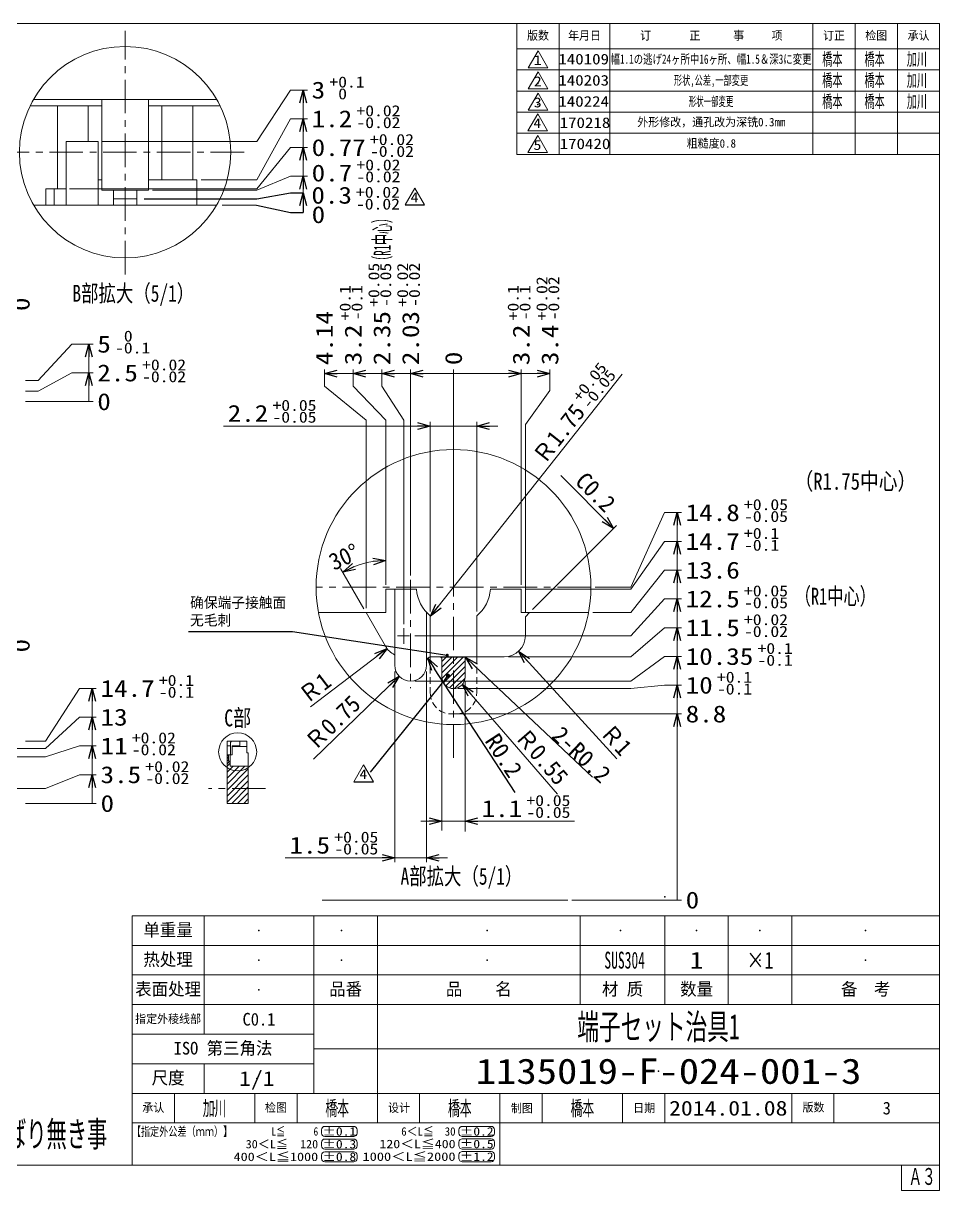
# Model space of a CAD drawing. Header units: millimetres. Extents: x 350 to 745, y -136 to 140.
# Drawn here: x 528.7 to 745.4, y -136 to 140 of the extents above; entities that cross this region are included whole.
import ezdxf
from ezdxf.enums import TextEntityAlignment as Align

# ---------------------------------------------------------------- set-up
doc = ezdxf.new("R2010")
doc.units = ezdxf.units.MM
doc.header["$LTSCALE"] = 0.25
doc.header["$PDSIZE"] = 1
doc.linetypes.add('CENTER', pattern=[50.8, 31.75, -6.35, 6.35, -6.35])
doc.linetypes.add('DASHED2', pattern=[9.525, 6.35, -3.175])
for name, color, linetype in [('Layer0021', 7, 'Continuous'), ('Layer0048', 7, 'Continuous'), ('Layer0208', 7, 'Continuous'), ('Layer0213', 7, 'Continuous'), ('Layer0224', 7, 'Continuous'), ('Layer0229', 7, 'Continuous'), ('ZUWAKU', 7, 'Continuous')]:
    doc.layers.add(name, color=color, linetype=linetype)
doc.styles.add('dcStyle0', font='', dxfattribs={"width": 0.616})
doc.styles.add('dcStyle1', font='', dxfattribs={"width": 0.952381})
doc.styles.get("Standard").update_dxf_attribs({"font": ''})
doc.styles.get('dcStyle0').set_extended_font_data('俵俽 俹僑僔僢僋')
doc.styles.get('dcStyle1').set_extended_font_data('SimSun')
doc.styles.get('Standard').set_extended_font_data('SimSun')
doc.dimstyles.get("Standard").update_dxf_attribs({"dimtxt": 0.18, "dimasz": 0.18, "dimexe": 0.18, "dimexo": 0.0625, "dimgap": 0.09, "dimtad": 0, "dimtih": 1, "dimtoh": 1, "dimdec": 4, "dimzin": 0, "dimdsep": 46, "dimtxsty": 'Standard', "dimcen": 0.09, "dimadec": 0, "dimazin": 0, "dimtfac": 1, "dimtdec": 4, "dimtofl": 0, "dimtmove": 0, "dimatfit": 3, "dimfxl": 0, "dimtolj": 1, "dimtzin": 0, "dimarcsym": 0})

# ---------------------------------------------------------------- blocks, each defined once
blk = doc.blocks.new('_OPEN30')
at = {"color": 0, "linetype": 'ByBlock', "lineweight": -2}
for p, q in [((-1, 0.267949), (0, 0)), ((0, 0), (-1, -0.267949)), ((0, 0), (-1, 0))]:
    blk.add_line(p, q, dxfattribs=at)

msp = doc.modelspace()

# ---------------------------------------------------------------- hatches: boundary and pattern name
at = {"layer": 'Layer0229'}
h = msp.add_hatch(dxfattribs=at)
h.set_pattern_fill('ANSI31', color=256, scale=0.3, style=0)
edge = h.paths.add_edge_path()
edge.add_line((627.68, -9.74), (633.18, -9.74))
edge.add_line((633.18, -9.74), (633.18, -14.49))
edge.add_arc((630.43, -14.49), 2.75, -180, 0, ccw=False)
edge.add_line((627.68, -14.49), (627.68, -9.74))

# ---------------------------------------------------------------- linework, layer by layer
at = {"color": 0, "linetype": 'Continuous', "lineweight": 13}
for p, q in [((532.18, 55.6), (540.18, 64.2)), ((540.18, 64.2), (545.18, 64.2)), ((544.18, 57.4), (544.18, 64.2)), ((529.18, 55.6), (532.18, 55.6)), ((532.18, 53.1), (540.18, 57.4)), ((540.18, 57.4), (545.18, 57.4)), ((544.18, 50.6), (544.18, 57.4)), ((529.18, 53.1), (532.18, 53.1)), ((529.18, 50.6), (545.18, 50.6)), ((533.95, -29.7), (541.95, -17.2)), ((541.95, -17.2), (545.95, -17.2)), ((544.95, -24), (544.95, -17.2)), ((533.95, -31.4), (541.95, -24)), ((541.95, -24), (545.95, -24)), ((544.95, -30.8), (544.95, -24)), ((529.18, -29.7), (533.95, -29.7)), ((579.88, -29.7), (579.88, -30.79)), ((521.18, -31.4), (533.95, -31.4)), ((533.95, -33.4), (541.95, -30.8)), ((541.95, -30.8), (545.95, -30.8)), ((544.95, -37.6), (544.95, -30.8)), ((577.65, -30.8), (576.88, -30.8)), ((578.08, -30.79), (579.88, -30.79)), ((581.88, -32.4), (581.58, -32.4)), ((472.18, -33.4), (533.95, -33.4)), ((533.95, -40.9), (541.95, -37.6)), ((541.95, -37.6), (545.95, -37.6)), ((544.95, -44.4), (544.95, -37.6)), ((517.3, -40.9), (533.95, -40.9)), ((529.18, -44.4), (545.95, -44.4))]:
    msp.add_line(p, q, dxfattribs=at)
msp.add_circle((579.38, -32.2), 4.5, dxfattribs=at)
at = {"layer": 'Layer0021', "color": 0, "linetype": 'Continuous', "lineweight": 13}
for p, q in [((581.58, -29.7), (576.88, -29.7)), ((577.65, -30), (577.95, -29.7)), ((577.65, -30), (577.65, -32.9)), ((581.58, -29.7), (581.58, -32.4)), ((581.58, -30.96), (578.08, -30.96))]:
    msp.add_line(p, q, dxfattribs=at)
at = {"layer": 'Layer0021', "color": 0, "linetype": 'Continuous', "lineweight": 18}
for p, q in [((576.88, -29.7), (576.88, -44.4)), ((576.88, -32.9), (578.08, -32.9)), ((577.18, -32.9), (577.18, -34.39)), ((577.58, -35.6), (577.58, -32.9)), ((578.08, -32.9), (578.08, -30.79)), ((581.88, -44.4), (581.88, -32.4)), ((577.58, -34.39), (577.18, -34.39)), ((581.88, -35.6), (577.58, -35.6)), ((576.88, -44.4), (581.88, -44.4))]:
    msp.add_line(p, q, dxfattribs=at)
at = {"layer": 'Layer0021', "color": 9, "linetype": 'Continuous', "lineweight": 18}
for p, q in [((576.88, -33.23), (577.18, -32.93)), ((576.88, -33.79), (577.18, -33.49)), ((576.88, -34.35), (577.18, -34.05)), ((576.88, -35.02), (577.52, -34.39)), ((576.88, -35.58), (577.58, -34.88)), ((576.88, -39.82), (581.11, -35.6)), ((576.88, -38.41), (579.7, -35.6)), ((576.88, -36.99), (578.28, -35.6)), ((576.88, -41.24), (581.88, -36.24)), ((576.88, -42.65), (581.88, -37.65)), ((576.88, -44.07), (581.88, -39.07)), ((577.97, -44.4), (581.88, -40.48)), ((579.38, -44.4), (581.88, -41.89)), ((580.8, -44.4), (581.88, -43.31))]:
    msp.add_line(p, q, dxfattribs=at)
at = {"layer": 'Layer0021', "color": 0, "linetype": 'CENTER', "lineweight": 13}
msp.add_line((585.98, -40.9), (572.49, -40.9), dxfattribs=at)
at = {"layer": 'Layer0208', "color": 0, "linetype": 'Continuous', "lineweight": 13}
for p, q in [((583.88, 112.08), (591.88, 124.28)), ((591.88, 124.28), (595.88, 124.28)), ((594.88, 117.48), (594.88, 124.28)), ((574.4, 122.08), (531.09, 122.08)), ((547.25, 122.08), (547.25, 100.58)), ((558.25, 122.08), (558.25, 100.58)), ((536.75, 120.58), (536.75, 100.93)), ((544.01, 120.58), (544.01, 112.08)), ((561.48, 120.58), (561.48, 103.08)), ((568.75, 120.58), (568.75, 103.08)), ((583.88, 103.08), (591.88, 117.48)), ((591.88, 117.48), (595.88, 117.48)), ((594.88, 110.68), (594.88, 117.48)), ((538.85, 112.08), (546.35, 112.08)), ((546.35, 97.08), (546.35, 112.08)), ((547.35, 112.08), (583.88, 112.08)), ((583.88, 100.93), (591.88, 110.68)), ((591.88, 110.68), (595.88, 110.68)), ((594.88, 103.88), (594.88, 110.68)), ((547.25, 103.08), (546.35, 103.08)), ((569.75, 103.08), (558.25, 103.08)), ((569.75, 103.08), (569.75, 97.08)), ((570.75, 103.08), (583.88, 103.08)), ((583.88, 100.58), (591.88, 103.88)), ((591.88, 103.88), (595.88, 103.88)), ((594.88, 97.08), (594.88, 103.88)), ((539.61, 100.93), (583.88, 100.93)), ((558.25, 100.58), (547.25, 100.58)), ((550, 100.58), (550, 97.08)), ((555.5, 100.58), (555.5, 97.08)), ((559.25, 100.58), (583.88, 100.58)), ((574.4, 97.08), (531.09, 97.08)), ((555.5, 98.58), (550, 98.58)), ((575.73, 97.08), (583.84, 97.08))]:
    msp.add_line(p, q, dxfattribs=at)
at = {"layer": 'Layer0208', "color": 0, "linetype": 'CENTER', "lineweight": 13}
msp.add_line((580.89, 109.58), (522.91, 109.58), dxfattribs=at)
at = {"layer": 'Layer0208'}
for p, q in [((583.91, 98.58), (591.88, 99.99)), ((591.88, 99.99), (594.88, 99.99)), ((557.26, 98.58), (583.91, 98.58)), ((583.84, 97.08), (591.88, 95.36)), ((594.88, 96.99), (594.88, 95.36)), ((618.98, 97.11), (623.6, 97.11)), ((591.88, 95.36), (594.88, 95.36)), ((606.87, -39.28), (611.49, -39.28))]:
    msp.add_line(p, q, dxfattribs=at)
at = {"layer": 'Layer0213', "color": 0, "linetype": 'CENTER', "lineweight": 13}
msp.add_line((552.75, 80.68), (552.75, 138.29), dxfattribs=at)
at = {"layer": 'Layer0224', "color": 0, "linetype": 'Continuous', "lineweight": 13}
for p, q in [((547.25, 120.58), (530.3, 120.58)), ((575.2, 120.58), (558.25, 120.58)), ((538.85, 112.08), (538.85, 97.08)), ((538.85, 100.93), (533.97, 100.93)), ((599.88, 54.23), (599.88, 58.23)), ((606.68, 54.23), (606.68, 58.23)), ((613.48, 54.23), (613.48, 58.23)), ((620.28, 9.48), (620.28, 58.23)), ((630.43, 18.39), (630.43, 58.23)), ((630.43, 7.76), (630.43, 58.23)), ((646.43, 7.26), (646.43, 58.23)), ((653.23, 53.23), (653.23, 58.23)), ((606.68, 57.23), (599.88, 57.23)), ((613.48, 57.23), (606.68, 57.23)), ((620.28, 57.23), (613.48, 57.23)), ((630.43, 57.23), (620.28, 57.23)), ((670.29, 57.12), (625, -0.1)), ((630.43, 57.23), (646.43, 57.23)), ((646.43, 57.23), (653.23, 57.23)), ((609.74, 46.23), (599.88, 54.23)), ((614.43, 46.23), (606.68, 54.23)), ((618.68, 46.23), (613.48, 54.23)), ((647.43, 45.23), (653.23, 53.23)), ((576.02, 44.83), (624.93, 44.83)), ((609.74, 1.76), (609.74, 46.23)), ((614.43, 7.26), (614.43, 46.23)), ((618.68, -1.98), (618.68, 46.23)), ((624.93, 0.96), (624.93, 45.83)), ((624.93, 44.83), (635.93, 44.83)), ((635.93, 0.96), (635.93, 45.83)), ((640.93, 44.83), (635.93, 44.83)), ((647.43, 0.76), (647.43, 45.23)), ((655.79, 33.15), (668.31, 20.63)), ((672.35, 6.76), (680.35, 24.36)), ((680.35, 24.36), (684.35, 24.36)), ((683.35, 17.56), (683.35, 24.36)), ((649.14, 1.47), (669.02, 21.34)), ((672.35, 6.26), (680.35, 17.56)), ((680.35, 17.56), (684.35, 17.56)), ((683.35, 10.76), (683.35, 17.56)), ((603.72, 11.17), (609.24, 1.63)), ((672.35, 0.76), (680.35, 10.76)), ((680.35, 10.76), (684.35, 10.76)), ((683.35, 3.96), (683.35, 10.76)), ((647.43, 6.26), (672.35, 6.26)), ((663.93, 6.76), (672.35, 6.76)), ((672.35, -4.74), (680.35, 3.96)), ((680.35, 3.96), (684.35, 3.96)), ((683.35, -2.84), (683.35, 3.96)), ((614.35, -7.24), (609.74, 0.76)), ((663.38, 0.76), (672.35, 0.76)), ((621.29, -4.74), (672.35, -4.74)), ((672.35, -9.74), (680.35, -2.84)), ((680.35, -2.84), (684.35, -2.84)), ((683.35, -9.64), (683.35, -2.84)), ((596.62, -21.59), (614.71, -7.77)), ((643.43, -9.74), (672.35, -9.74)), ((669.06, -33.88), (645.81, -8.43)), ((672.35, -15.49), (680.35, -9.64)), ((680.35, -9.64), (684.35, -9.64)), ((683.35, -16.44), (683.35, -9.64)), ((616.53, -13.24), (616.53, -58.26)), ((624.03, -13.24), (624.03, -58.26)), ((597.3, -33.91), (617.59, -14.34)), ((621.28, -15.49), (672.35, -15.49)), ((627.68, -15.49), (627.68, -50.78)), ((655.01, -42.24), (632.53, -16.27)), ((633.18, -15.49), (633.18, -51.01)), ((672.35, -17.24), (680.35, -16.44)), ((680.35, -16.44), (684.35, -16.44)), ((683.35, -23.24), (683.35, -16.44)), ((631.43, -17.24), (672.35, -17.24)), ((631.43, -23.24), (684.35, -23.24)), ((683.35, -67.24), (683.35, -23.24)), ((622.68, -48.61), (627.68, -48.61)), ((627.68, -48.61), (633.18, -48.61)), ((659.08, -48.61), (633.18, -48.61)), ((590.64, -57.26), (616.53, -57.26)), ((616.53, -57.26), (624.03, -57.26)), ((629.03, -57.26), (624.03, -57.26)), ((657.44, -67.24), (599.4, -67.24)), ((658.44, -67.24), (684.35, -67.24))]:
    msp.add_line(p, q, dxfattribs=at)
at = {"layer": 'Layer0224', "color": 0, "linetype": 'CENTER', "lineweight": 13}
for p, q in [((630.43, -33.58), (630.43, 17.39)), ((620.28, 8.48), (620.28, -17.14)), ((662.93, 6.76), (597.93, 6.76)), ((620.03, -4.74), (617.2, -4.74)), ((618.68, -2.98), (618.68, -6.66))]:
    msp.add_line(p, q, dxfattribs=at)
at = {"layer": 'Layer0224', "color": 0, "linetype": 'Continuous', "lineweight": 13}
for centre, radius in [((552.75, 109.58), 25), ((630.43, 6.76), 32.5)]:
    msp.add_circle(centre, radius, dxfattribs=at)
for centre, radius, start, end in [((614.43, -7.38), 20.42, 90, 120), ((620.28, -11.74), 3.75, 180, 0)]:
    msp.add_arc(centre, radius, start, end, dxfattribs=at)
at = {"layer": 'Layer0229', "color": 0, "linetype": 'Continuous', "lineweight": 13}
for p, q in [((533.97, 100.93), (533.97, 97.08)), ((536, 100.93), (536, 97.08)), ((614.43, 6.26), (614.43, 0.76)), ((616.53, -11.74), (616.53, 6.26)), ((646.43, 6.26), (646.43, 0.76)), ((624.03, -11.74), (624.03, 0.79)), ((647.43, -0.24), (648.43, 0.76)), ((647.43, -0.24), (647.43, -4.74)), ((625.03, -9.74), (627.68, -9.74)), ((627.68, -10.24), (627.68, -14.49)), ((633.18, -9.74), (642.43, -9.74)), ((633.18, -10.24), (633.18, -14.49))]:
    msp.add_line(p, q, dxfattribs=at)
at = {"layer": 'Layer0229', "color": 0, "linetype": 'Continuous', "lineweight": 18}
for p, q in [((614.43, 6.26), (621.7, 6.26)), ((646.43, 6.26), (639.17, 6.26)), ((598.49, 0.76), (614.43, 0.76)), ((646.43, 0.76), (662.38, 0.76)), ((624.93, -9.74), (624.93, -0.04)), ((635.93, -9.74), (635.93, -0.04))]:
    msp.add_line(p, q, dxfattribs=at)
at = {"layer": 'Layer0229', "color": 0, "linetype": 'DASHED2', "lineweight": 18}
for p, q in [((624.93, -9.74), (624.93, -18.24)), ((635.93, -9.74), (635.93, -18.24)), ((630.93, -23.24), (629.93, -23.24))]:
    msp.add_line(p, q, dxfattribs=at)
at = {"layer": 'Layer0229'}
for p, q in [((627.68, -9.74), (633.18, -9.74)), ((645, -41.85), (625.95, -12.55)), ((663.28, -38.17), (635.5, -11.96))]:
    msp.add_line(p, q, dxfattribs=at)
at = {"layer": 'Layer0229', "color": 0, "linetype": 'Continuous', "lineweight": 13}
for centre, radius, start, end in [((630.43, 6.76), 8.75, 183.2758, 231.0552), ((630.43, 6.76), 8.75, 308.9448, 356.7242), ((642.43, -4.74), 5, 270, 0), ((618.68, -4.74), 5, 210, 243.8879), ((625.03, -10.74), 1, 90, 180), ((627.18, -10.24), 0.5, 0, 90), ((633.68, -10.24), 0.5, 90, 180), ((630.43, -14.49), 2.75, 180, 0)]:
    msp.add_arc(centre, radius, start, end, dxfattribs=at)
at = {"layer": 'Layer0229', "color": 0, "linetype": 'DASHED2', "lineweight": 18}
for centre, start, end in [((629.93, -18.24), 180, 270), ((630.93, -18.24), 270, 0)]:
    msp.add_arc(centre, 5, start, end, dxfattribs=at)
at = {"layer": 'ZUWAKU', "color": 0, "linetype": 'Continuous', "lineweight": 13}
for p, q in [((745.42, 140.05), (350.42, 140.05)), ((645.42, 119.05), (645.42, 140.05)), ((655.42, 119.05), (655.42, 140.05)), ((667.42, 119.05), (667.42, 140.05)), ((715.42, 119.05), (715.42, 140.05)), ((725.42, 119.05), (725.42, 140.05)), ((735.42, 119.05), (735.42, 140.05)), ((745.42, 140.05), (745.42, -129.95)), ((645.42, 134.05), (745.42, 134.05)), ((650.42, 133.55), (648.12, 129.55)), ((650.42, 133.55), (652.73, 129.55)), ((645.42, 129.05), (745.42, 129.05)), ((648.12, 129.55), (652.73, 129.55)), ((650.42, 128.55), (648.12, 124.55)), ((650.42, 128.55), (652.73, 124.55)), ((648.12, 124.55), (652.73, 124.55)), ((645.42, 124.05), (745.42, 124.05)), ((650.42, 123.55), (648.12, 119.55)), ((650.42, 123.55), (652.73, 119.55)), ((645.42, 119.05), (745.42, 119.05)), ((645.42, 114.05), (645.42, 119.05)), ((648.12, 119.55), (652.73, 119.55)), ((655.42, 114.05), (655.42, 119.05)), ((667.42, 114.05), (667.42, 119.05)), ((715.42, 114.05), (715.42, 119.05)), ((725.42, 114.05), (725.42, 119.05)), ((735.42, 114.05), (735.42, 119.05)), ((650.34, 118.65), (648.03, 114.65)), ((650.34, 118.65), (652.65, 114.65)), ((645.42, 114.05), (745.42, 114.05)), ((645.42, 109.05), (645.42, 114.05)), ((648.03, 114.65), (652.65, 114.65)), ((650.36, 113.5), (648.05, 109.5)), ((650.36, 113.5), (652.67, 109.5)), ((655.42, 109.05), (655.42, 114.05)), ((667.42, 109.05), (667.42, 114.05)), ((715.42, 109.05), (715.42, 114.05)), ((725.42, 109.05), (725.42, 114.05)), ((735.42, 109.05), (735.42, 114.05)), ((645.42, 109.05), (745.42, 109.05)), ((648.05, 109.5), (652.67, 109.5)), ((621.29, 101.11), (618.98, 97.11)), ((621.29, 101.11), (623.6, 97.11)), ((609.18, -35.28), (606.87, -39.28)), ((609.18, -35.28), (611.49, -39.28)), ((554.42, -70.95), (597.42, -70.95)), ((554.42, -70.95), (554.42, -129.95)), ((571.42, -70.95), (571.42, -91.95)), ((597.42, -70.95), (597.42, -91.95)), ((597.42, -70.95), (745.42, -70.95)), ((612.42, -70.95), (612.42, -112.95)), ((660.42, -91.95), (660.42, -70.95)), ((680.42, -70.95), (680.42, -91.95)), ((695.42, -91.95), (695.42, -70.95)), ((710.42, -91.95), (710.42, -70.95)), ((554.42, -77.95), (745.42, -77.95)), ((554.42, -84.95), (745.42, -84.95)), ((554.42, -91.95), (597.42, -91.95)), ((571.42, -91.95), (571.42, -98.95)), ((597.42, -91.95), (745.42, -91.95)), ((597.42, -91.95), (597.42, -112.95)), ((554.42, -98.95), (597.42, -98.95)), ((597.42, -102.45), (745.42, -102.45)), ((554.42, -105.95), (597.42, -105.95)), ((571.42, -105.95), (571.42, -112.95)), ((554.42, -112.95), (745.42, -112.95)), ((564.42, -112.95), (564.42, -119.95)), ((583.42, -119.95), (583.42, -112.95)), ((593.42, -112.95), (593.42, -119.95)), ((612.42, -112.95), (612.42, -119.95)), ((622.42, -112.95), (622.42, -119.95)), ((641.42, -112.95), (641.42, -119.95)), ((651.42, -119.95), (651.42, -112.95)), ((670.42, -112.95), (670.42, -119.95)), ((680.42, -119.95), (680.42, -112.95)), ((710.42, -119.95), (710.42, -112.95)), ((720.42, -112.95), (720.42, -119.95)), ((554.42, -119.95), (745.42, -119.95)), ((606.82, -120.75), (600.02, -120.75)), ((639.32, -120.75), (632.52, -120.75)), ((641.42, -119.95), (641.42, -129.95)), ((599.22, -121.55), (599.22, -122.35)), ((600.02, -123.15), (606.82, -123.15)), ((606.82, -123.75), (600.02, -123.75)), ((607.62, -122.35), (607.62, -121.55)), ((631.72, -121.55), (631.72, -122.35)), ((632.52, -123.15), (639.32, -123.15)), ((639.32, -123.71), (632.52, -123.71)), ((640.12, -122.35), (640.12, -121.55)), ((599.22, -124.55), (599.22, -125.35)), ((600.02, -126.15), (606.82, -126.15)), ((606.82, -126.75), (600.02, -126.75)), ((607.62, -125.35), (607.62, -124.55)), ((631.72, -124.51), (631.72, -125.31)), ((632.52, -126.11), (639.32, -126.11)), ((639.32, -126.71), (632.52, -126.71)), ((640.12, -125.31), (640.12, -124.51)), ((599.22, -127.55), (599.22, -128.35)), ((600.02, -129.15), (606.82, -129.15)), ((607.62, -128.35), (607.62, -127.55)), ((631.72, -127.51), (631.72, -128.31)), ((632.52, -129.11), (639.32, -129.11)), ((640.12, -128.31), (640.12, -127.51)), ((745.42, -129.95), (350.42, -129.95)), ((736.42, -135.95), (736.42, -129.95)), ((745.42, -135.95), (745.42, -129.95)), ((736.42, -135.95), (745.42, -135.95))]:
    msp.add_line(p, q, dxfattribs=at)
for centre, start, end in [((600.02, -121.55), 90, 180), ((606.82, -121.55), 0, 90), ((632.52, -121.55), 90, 180), ((639.32, -121.55), 0, 90), ((600.02, -122.35), 180, 270), ((600.02, -124.55), 90, 180), ((606.82, -122.35), 270, 0), ((606.82, -124.55), 0, 90), ((632.52, -122.35), 180, 270), ((632.52, -124.51), 90, 180), ((639.32, -122.35), 270, 0), ((639.32, -124.51), 0, 90), ((600.02, -125.35), 180, 270), ((600.02, -127.55), 90, 180), ((606.82, -125.35), 270, 0), ((606.82, -127.55), 0, 90), ((632.52, -125.31), 180, 270), ((632.52, -127.51), 90, 180), ((639.32, -125.31), 270, 0), ((639.32, -127.51), 0, 90), ((600.02, -128.35), 180, 270), ((606.82, -128.35), 270, 0), ((632.52, -128.31), 180, 270), ((639.32, -128.31), 270, 0)]:
    msp.add_arc(centre, 0.8, start, end, dxfattribs=at)
at = {"layer": 'ZUWAKU', "color": 0, "linetype": 'Continuous'}
for p in [(650.36, 130.84), (650.36, 125.84), (650.36, 120.84), (680.42, -66.45), (584.42, -74.45), (603.92, -74.45), (638.42, -74.45), (669.92, -74.45), (687.92, -74.45), (702.92, -74.45), (727.92, -74.45), (584.42, -81.45), (603.92, -81.45), (638.42, -81.45), (669.92, -81.45), (669.92, -81.45), (687.92, -81.45), (687.92, -81.45), (702.92, -81.45), (702.92, -81.45), (727.92, -81.45), (727.92, -81.45), (584.42, -88.45), (678.92, -97.2), (678.92, -97.2), (564.63, -108.35), (583.92, -109.45), (678.92, -107.7), (678.92, -107.7), (573.92, -116.45), (573.92, -116.45), (602.92, -116.45), (602.92, -116.45), (631.92, -116.45), (631.92, -116.45), (660.92, -116.45), (660.92, -116.45)]:
    msp.add_point(p, dxfattribs=at)

# ---------------------------------------------------------------- block references
at = {"color": 0, "xscale": 3.000002787824364, "yscale": 2.999989273978464, "rotation": 90}
for p in [(544.18, 64.2), (544.18, 57.4), (544.95, -17.2), (544.95, -24), (544.95, -30.8), (544.95, -37.6)]:
    msp.add_blockref('_OPEN30', p, dxfattribs=at)
at = {"layer": 'Layer0208', "color": 0, "xscale": 3.000002787824364, "yscale": 2.999989273978464, "rotation": 90}
for p in [(594.88, 124.28), (594.88, 117.48), (594.88, 110.68), (594.88, 103.88), (594.88, 99.99)]:
    msp.add_blockref('_OPEN30', p, dxfattribs=at)
at = {"layer": 'Layer0224', "color": 0, "xscale": 3.000002787824364, "yscale": 2.999989273978464}
for p, rotation in [((599.88, 57.23), 180), ((606.68, 57.23), 180), ((613.48, 57.23), 180), ((620.28, 57.23), 180), ((635.93, 44.83), 180), ((668.31, 20.63), 314.9999999999765), ((683.35, 24.36), 90), ((683.35, 17.56), 90), ((614.43, 13.04), 4.208274313186516), ((604.22, 10.31), 205.7917256868134), ((683.35, 10.76), 90), ((683.35, 3.96), 90), ((625, -0.1), 231.6391520440588), ((683.35, -2.84), 90), ((614.71, -7.77), 37.37313148785397), ((645.81, -8.43), 132.4202834544606), ((624.33, -10.03), 122.8977493640725), ((633.33, -9.89), 136.5382009587928), ((683.35, -9.64), 90), ((617.59, -14.34), 43.96179748365822), ((632.53, -16.27), 130.8820093620994), ((683.35, -16.44), 90), ((683.35, -23.24), 90), ((633.18, -48.61), 180), ((624.03, -57.26), 180)]:
    msp.add_blockref('_OPEN30', p, dxfattribs=dict(at, rotation=rotation))
for p in [(646.43, 57.23), (653.23, 57.23), (624.93, 44.83), (627.68, -48.61), (616.53, -57.26)]:
    msp.add_blockref('_OPEN30', p, dxfattribs=at)

# ---------------------------------------------------------------- texts
at = {"color": 0, "style": 'dcStyle1'}
for s, height, width, p, p2 in [('1', 2.33, 1.125, (649.42, 130.18), (651.29, 130.18)), ('2', 2.33, 1.125, (649.42, 125.18), (651.29, 125.18)), ('3', 2.33, 1.125, (649.42, 120.18), (651.29, 120.18)), ('4', 2.33, 1.125, (649.33, 115.28), (651.2, 115.28)), ('5', 2.33, 1.125, (649.35, 110.12), (651.22, 110.12)), ('4', 2.33, 1.125, (620.28, 97.73), (622.15, 97.73)), ('B部拡大（5/1）', 4, 0.723214, (540.29, 74.22), (569.09, 74.22)), (' 0', 2.6, 1.125, (550.38, 64.8), (554.54, 64.8)), ('5', 4, 1.125, (546.18, 62.2), (549.38, 62.2)), ('-0.1', 2.6, 1.125, (550.38, 62), (558.7, 62)), ('2.5', 4, 1.125, (546.18, 55.4), (555.78, 55.4)), ('+0.02', 2.6, 1.125, (556.78, 58), (567.18, 58)), ('-0.02', 2.6, 1.125, (556.78, 55.2), (567.18, 55.2)), ('0', 4, 1.125, (546.18, 48.6), (549.38, 48.6)), ('14.7', 4, 1.125, (546.95, -19.2), (559.75, -19.2)), ('+0.1', 2.6, 1.125, (560.75, -16.6), (569.07, -16.6)), ('-0.1', 2.6, 1.125, (560.75, -19.4), (569.07, -19.4)), ('13', 4, 1.125, (546.95, -26), (553.35, -26)), ('C部', 4, 0.75, (576.19, -26.17), (582.59, -26.17)), ('11', 4, 1.125, (546.95, -32.8), (553.35, -32.8)), ('+0.02', 2.6, 1.125, (554.35, -30.2), (564.75, -30.2)), ('-0.02', 2.6, 1.125, (554.35, -33), (564.75, -33)), ('3.5', 4, 1.125, (546.95, -39.6), (556.55, -39.6)), ('+0.02', 2.6, 1.125, (557.55, -37), (567.95, -37)), ('-0.02', 2.6, 1.125, (557.55, -39.8), (567.95, -39.8)), ('4', 2.33, 1.125, (608.18, -38.65), (610.04, -38.65)), ('0', 4, 1.125, (546.95, -46.4), (550.15, -46.4)), ('A部拡大（5/1）', 4, 0.723214, (617.91, -63.61), (646.71, -63.61))]:
    msp.add_text(s, height=height, dxfattribs=dict(at, width=width)).set_placement(p, p2, align=Align.FIT)
at = {"color": 0, "style": 'dcStyle1', "width": 1.125}
for p, p2 in [((530.18, 72.03), (530.18, 75.23)), ((530.18, -8.7), (530.18, -5.5))]:
    msp.add_text('0', height=4, rotation=90, dxfattribs=at).set_placement(p, p2, align=Align.FIT)
at = {"layer": 'Layer0048', "color": 0, "style": 'dcStyle1'}
for s, height, width, p, p2 in [('140109', 2.5, 1.125, (655.22, 130.34), (667.22, 130.34)), ('幅1.1の逃げ24ヶ所中16ヶ所、幅1.5＆深3に変更', 2.2, 0.706395, (667.59, 130.49), (715.11, 130.49)), ('橋本', 3, 0.5625, (717.64, 130.09), (722.44, 130.09)), ('橋本', 3, 0.5625, (727.64, 130.09), (732.44, 130.09)), ('加川', 3, 0.5625, (737.64, 130.09), (742.44, 130.09)), ('140203', 2.5, 1.125, (655.22, 125.34), (667.22, 125.34)), ('形状,公差,一部変更', 2.2, 0.625, (682.55, 125.49), (700.15, 125.49)), ('橋本', 3, 0.5625, (717.64, 125.09), (722.44, 125.09)), ('橋本', 3, 0.5625, (727.64, 125.09), (732.44, 125.09)), ('加川', 3, 0.5625, (737.64, 125.09), (742.44, 125.09)), ('140224', 2.5, 1.125, (655.22, 120.34), (667.22, 120.34)), ('形状一部変更', 2.2, 0.5625, (686.07, 120.49), (696.63, 120.49)), ('橋本', 3, 0.5625, (717.64, 120.09), (722.44, 120.09)), ('橋本', 3, 0.5625, (727.64, 120.09), (732.44, 120.09)), ('加川', 3, 0.5625, (737.64, 120.09), (742.44, 120.09)), ('170218', 2.5, 1.125, (655.53, 115.31), (667.53, 115.31)), ('170420', 2.5, 1.125, (655.53, 110.31), (667.53, 110.31))]:
    msp.add_text(s, height=height, dxfattribs=dict(at, width=width)).set_placement(p, p2, align=Align.FIT)
at = {"layer": 'Layer0208', "color": 0, "style": 'dcStyle1', "width": 1.125}
for s, height, p, p2 in [('+0.1', 2.6, (601.08, 124.88), (609.4, 124.88)), ('3', 4, (596.88, 122.28), (600.08, 122.28)), (' 0', 2.6, (601.08, 122.08), (605.24, 122.08)), ('1.2', 4, (596.88, 115.48), (606.48, 115.48)), ('+0.02', 2.6, (607.48, 118.08), (617.88, 118.08)), ('-0.02', 2.6, (607.48, 115.28), (617.88, 115.28)), ('+0.02', 2.6, (610.68, 111.28), (621.08, 111.28)), ('0.77', 4, (596.88, 108.68), (609.68, 108.68)), ('-0.02', 2.6, (610.68, 108.48), (621.08, 108.48)), ('+0.02', 2.6, (607.48, 105.27), (617.88, 105.27)), ('0.7', 4, (596.88, 102.67), (606.48, 102.67)), ('-0.02', 2.6, (607.48, 102.47), (617.88, 102.47)), ('0.3', 4, (596.82, 97.41), (606.42, 97.41)), ('+0.02', 2.6, (607.37, 98.82), (617.77, 98.82)), ('0', 4, (596.88, 92.82), (600.08, 92.82)), ('-0.02', 2.6, (607.37, 96.02), (617.77, 96.02))]:
    msp.add_text(s, height=height, dxfattribs=at).set_placement(p, p2, align=Align.FIT)
at = {"layer": 'Layer0208', "style": 'dcStyle1'}
for s, insert, char_height, width, attachment_point in [('外形修改，通孔改为深铣0.3mm', (691.42, 116.55), 2, 48, 5), ('粗糙度0.8', (691.42, 111.55), 2, 48, 5), ('确保端子接触面无毛刺', (568.13, 4.36), 2.5, 25.3025, 1)]:
    msp.add_mtext(s, dxfattribs=dict(at, insert=insert, char_height=char_height, width=width, attachment_point=attachment_point))
at = {"layer": 'Layer0224', "color": 0, "style": 'dcStyle1'}
for s, height, rotation, width, p, p2 in [('（R1中心）', 4, 90, 0.450658, (615.55, 82.54), (615.55, 95.36)), ('+0.05', 2.6, 90, 1.125, (612.88, 73.03), (612.88, 83.43)), ('-0.05', 2.6, 90, 1.125, (615.68, 73.03), (615.68, 83.43)), ('+0.02', 2.6, 90, 1.125, (619.68, 73.03), (619.68, 83.43)), ('-0.02', 2.6, 90, 1.125, (622.48, 73.03), (622.48, 83.43)), ('+0.1', 2.6, 90, 1.125, (606.08, 69.83), (606.08, 78.15)), ('-0.1', 2.6, 90, 1.125, (608.88, 69.83), (608.88, 78.15)), ('+0.1', 2.6, 90, 1.125, (645.83, 69.83), (645.83, 78.15)), ('-0.1', 2.6, 90, 1.125, (648.63, 69.83), (648.63, 78.15)), ('+0.02', 2.6, 90, 1.125, (652.63, 69.83), (652.63, 80.23)), ('-0.02', 2.6, 90, 1.125, (655.43, 69.83), (655.43, 80.23)), ('4.14', 4, 90, 1.125, (601.88, 59.23), (601.88, 72.03)), ('2.35', 4, 90, 1.125, (615.48, 59.23), (615.48, 72.03)), ('2.03', 4, 90, 1.125, (622.28, 59.23), (622.28, 72.03)), ('3.2', 4, 90, 1.125, (608.68, 59.23), (608.68, 68.83)), ('3.2', 4, 90, 1.125, (648.43, 59.23), (648.43, 68.83)), ('3.4', 4, 90, 1.125, (655.23, 59.23), (655.23, 68.83)), ('0', 4, 90, 1.125, (632.43, 59.23), (632.43, 62.43)), ('0', 4, 90, 1.125, (632.43, 59.23), (632.43, 62.43)), ('+0.05', 2.6, 51.6392, 1.125, (660.4, 50.42), (666.85, 58.57)), ('-0.05', 2.6, 51.6392, 1.125, (662.59, 48.68), (669.05, 56.83)), ('Ｒ1.75', 4, 51.6392, 0.9375, (651.89, 35.47), (661.82, 48.02))]:
    msp.add_text(s, height=height, rotation=rotation, dxfattribs=dict(at, width=width)).set_placement(p, p2, align=Align.FIT)
for s, height, width, p, p2 in [('2.2', 4, 1.125, (577.02, 45.83), (586.62, 45.83)), ('+0.05', 2.6, 1.125, (587.62, 48.43), (598.02, 48.43)), ('-0.05', 2.6, 1.125, (587.62, 45.63), (598.02, 45.63)), ('（R1.75中心）', 4, 0.778846, (711.09, 29.79), (739.89, 29.79)), ('14.8', 4, 1.125, (685.35, 22.36), (698.15, 22.36)), ('+0.05', 2.6, 1.125, (699.15, 24.96), (709.55, 24.96)), ('-0.05', 2.6, 1.125, (699.15, 22.16), (709.55, 22.16)), ('14.7', 4, 1.125, (685.35, 15.56), (698.15, 15.56)), ('+0.1', 2.6, 1.125, (699.15, 18.16), (707.47, 18.16)), ('-0.1', 2.6, 1.125, (699.15, 15.36), (707.47, 15.36)), ('13.6', 4, 1.125, (685.35, 8.76), (698.15, 8.76)), ('12.5', 4, 1.125, (685.35, 1.96), (698.15, 1.96)), ('+0.05', 2.6, 1.125, (699.15, 4.56), (709.55, 4.56)), ('（R1中心）', 4, 0.675, (711.15, 2.6), (730.35, 2.6)), ('-0.05', 2.6, 1.125, (699.15, 1.76), (709.55, 1.76)), ('+0.02', 2.6, 1.125, (699.15, -2.24), (709.55, -2.24)), ('11.5', 4, 1.125, (685.35, -4.84), (698.15, -4.84)), ('-0.02', 2.6, 1.125, (699.15, -5.04), (709.55, -5.04)), ('10.35', 4, 1.125, (685.35, -11.64), (701.35, -11.64)), ('+0.1', 2.6, 1.125, (702.35, -9.04), (710.67, -9.04)), ('-0.1', 2.6, 1.125, (702.35, -11.84), (710.67, -11.84)), ('+0.1', 2.6, 1.125, (692.75, -15.84), (701.07, -15.84)), ('10', 4, 1.125, (685.35, -18.44), (691.75, -18.44)), ('-0.1', 2.6, 1.125, (692.75, -18.64), (701.07, -18.64)), ('8.8', 4, 1.125, (685.35, -25.24), (694.95, -25.24)), ('1.1', 4, 1.125, (637.08, -47.61), (646.68, -47.61)), ('+0.05', 2.6, 1.125, (647.68, -45.01), (658.08, -45.01)), ('-0.05', 2.6, 1.125, (647.68, -47.81), (658.08, -47.81)), ('1.5', 4, 1.125, (591.64, -56.26), (601.24, -56.26)), ('+0.05', 2.6, 1.125, (602.24, -53.66), (612.64, -53.66)), ('-0.05', 2.6, 1.125, (602.24, -56.46), (612.64, -56.46)), ('0', 4, 1.125, (685.35, -69.24), (688.55, -69.24))]:
    msp.add_text(s, height=height, dxfattribs=dict(at, width=width)).set_placement(p, p2, align=Align.FIT)
at = {"layer": 'Layer0224', "color": 0, "char_height": 4, "style": 'dcStyle1'}
for s, insert, width, attachment_point, rotation in [('\\T1.00;C0.2', (666.26, 24.1), 21, 9, 315), ('\\T1.00;30°', (605.39, 12.04), 17, 8, 24.9681), ('\\T1.00;Ｒ1', (601.89, -16.31), 13, 9, 37.3731), ('\\T1.00;Ｒ0.75', (608.84, -21.39), 25, 9, 43.9618), ('\\T1.00;Ｒ0.55', (644.64, -28.73), 25, 7, 310.882), ('\\T1.00;Ｒ1', (664.81, -27.74), 13, 7, 312.4203)]:
    msp.add_mtext(s, dxfattribs=dict(at, insert=insert, width=width, attachment_point=attachment_point, rotation=rotation))
at = {"layer": 'Layer0229', "attachment_point": 5, "style": 'dcStyle1'}
for s, insert, char_height, width in [('版数', (650.42, 137.05), 2, 10), ('年月日', (661.42, 137.05), 2, 12), ('订       正      事     项', (691.42, 137.05), 2, 48), ('订正', (720.42, 137.05), 2, 10), ('检图', (730.42, 137.05), 2, 10), ('承认', (740.42, 137.05), 2, 10), ('单重量', (562.92, -74.45), 3, 17), ('热处理', (562.92, -81.45), 3, 17), ('表面处理', (562.92, -88.45), 3, 17), ('品番', (604.92, -88.45), 3, 15), ('品    名', (636.42, -88.45), 3, 48), ('材 质', (670.42, -88.45), 3, 20), ('数量', (687.92, -88.45), 3, 15), ('备  考', (727.92, -88.45), 3, 35), ('指定外稜线部', (562.92, -95.45), 2, 17), ('C0.1', (584.42, -95.45), 3, 26), ('ISO 第三角法', (575.92, -102.45), 3, 43), ('尺度', (562.92, -109.45), 3, 17), ('承认', (559.42, -116.45), 2, 10), ('检图', (588.43, -116.43), 2, 10), ('设计', (617.56, -116.48), 2, 10), ('制图', (646.6, -116.59), 2, 10), ('日期', (675.53, -116.53), 2, 10), ('版数', (715.58, -116.36), 2, 10), ('3', (732.92, -116.45), 3, 25)]:
    msp.add_mtext(s, dxfattribs=dict(at, insert=insert, char_height=char_height, width=width))
at = {"layer": 'Layer0229', "char_height": 4, "attachment_point": 5}
for s, insert, rotation in [('2-R0.2', (660.71, -32.86), 316.6637), ('R0.2', (642.31, -33.07), 303.0232)]:
    msp.add_mtext(s, dxfattribs=dict(at, insert=insert, rotation=rotation))
at = {"layer": 'ZUWAKU', "color": 0}
for s, height, style, width, p, p2 in [('SUS304', 4, 'dcStyle1', 0.5625, (666.12, -83.45), (675.72, -83.45)), ('1', 4, 'dcStyle1', 1.125, (686.32, -83.45), (689.52, -83.45)), ('×1', 4, 'dcStyle1', 0.75, (699.72, -83.45), (706.12, -83.45)), ('端子セット治具1', 6, 'dcStyle1', 0.6, (659.72, -100.2), (698.12, -100.2)), ('1135019-F-024-001-3', 6, 'dcStyle1', 1.125, (635.72, -110.7), (726.92, -110.7)), ('1/1', 3.5, 'dcStyle1', 1.125, (579.72, -111.2), (588.12, -111.2)), ('加川', 3.5, 'dcStyle1', 0.5625, (571.12, -118.2), (576.72, -118.2)), ('橋本', 3.5, 'dcStyle1', 0.5625, (600.12, -118.2), (605.72, -118.2)), ('橋本', 3.5, 'dcStyle1', 0.5625, (629.12, -118.2), (634.72, -118.2)), ('橋本', 3.5, 'dcStyle1', 0.5625, (658.12, -118.2), (663.72, -118.2)), ('2014.01.08', 3.5, 'dcStyle1', 1.125, (681.42, -118.2), (709.42, -118.2)), ('注記：そり、ばり無き事', 6, 'dcStyle1', 0.5625, (495.77, -125.57), (548.57, -125.57)), ('【指定外公差（ｍｍ）】', 2.16, 'dcStyle1', 0.703125, (554.34, -123.03), (578.1, -123.03)), ('\u3000\u3000\u3000\u3000L≦\u3000\u3000\u30006', 2, 'dcStyle1', 0.78125, (578.42, -122.95), (598.42, -122.95)), ('±0.1', 2, 'dcStyle1', 1.125, (599.42, -122.95), (607.42, -122.95)), ('\u3000\u30006＜L≦\u300030', 2, 'dcStyle1', 0.904018, (612.92, -122.95), (630.92, -122.95)), ('±0.2', 2, 'dcStyle1', 1.125, (631.92, -122.95), (639.92, -122.95)), ('\u300030＜L≦\u3000120', 2, 'dcStyle1', 1.004464, (578.42, -125.95), (598.42, -125.95)), ('±0.3', 2, 'dcStyle1', 1.125, (599.42, -125.95), (607.42, -125.95)), ('120＜L≦400', 2, 'dcStyle1', 1.150568, (612.92, -125.91), (630.92, -125.91)), ('±0.5', 2, 'dcStyle1', 1.125, (631.92, -125.91), (639.92, -125.91)), ('400＜L≦1000', 2, 'dcStyle1', 1.171875, (578.42, -128.95), (598.42, -128.95)), ('±0.8', 2, 'dcStyle1', 1.125, (599.42, -128.95), (607.42, -128.95)), ('1000＜L≦2000', 2, 'dcStyle1', 1.189904, (608.92, -128.91), (630.92, -128.91)), ('±1.2', 2, 'dcStyle1', 1.125, (631.92, -128.91), (639.92, -128.91)), ('Ａ３', 4, 'dcStyle0', 1.158621, (738.07, -134.6), (744.47, -134.6))]:
    msp.add_text(s, height=height, dxfattribs=dict(at, style=style, width=width)).set_placement(p, p2, align=Align.FIT)

# ---------------------------------------------------------------- leaders
at = {"layer": 'Layer0208'}
for points, override in [([(628.94, -9.38), (592.37, -3.81), (567.76, -3.81)], {"dimtxt": 4, "dimasz": 3.000002, "dimexe": 1, "dimexo": 1, "dimgap": 0.09, "dimtad": 0, "dimtih": 0, "dimtoh": 0, "dimdec": 2, "dimzin": 8, "dimcen": 0, "dimadec": 2, "dimazin": 2, "dimtfac": 0.55, "dimtdec": 2, "dimldrblk": 'DotSmall', "dimtolj": 0}), ([(629.12, -14.19), (610.71, -36.99)], {"dimtxt": 4, "dimasz": 1, "dimexe": 1, "dimexo": 1, "dimgap": 0.09, "dimtad": 0, "dimtih": 0, "dimtoh": 0, "dimdec": 2, "dimzin": 8, "dimcen": 0, "dimadec": 2, "dimazin": 2, "dimtfac": 0.55, "dimtdec": 2, "dimldrblk": 'Dot', "dimtolj": 0})]:
    msp.add_leader(points, dimstyle='Standard', override=override, dxfattribs=at)

doc.saveas('drawing.dxf')
